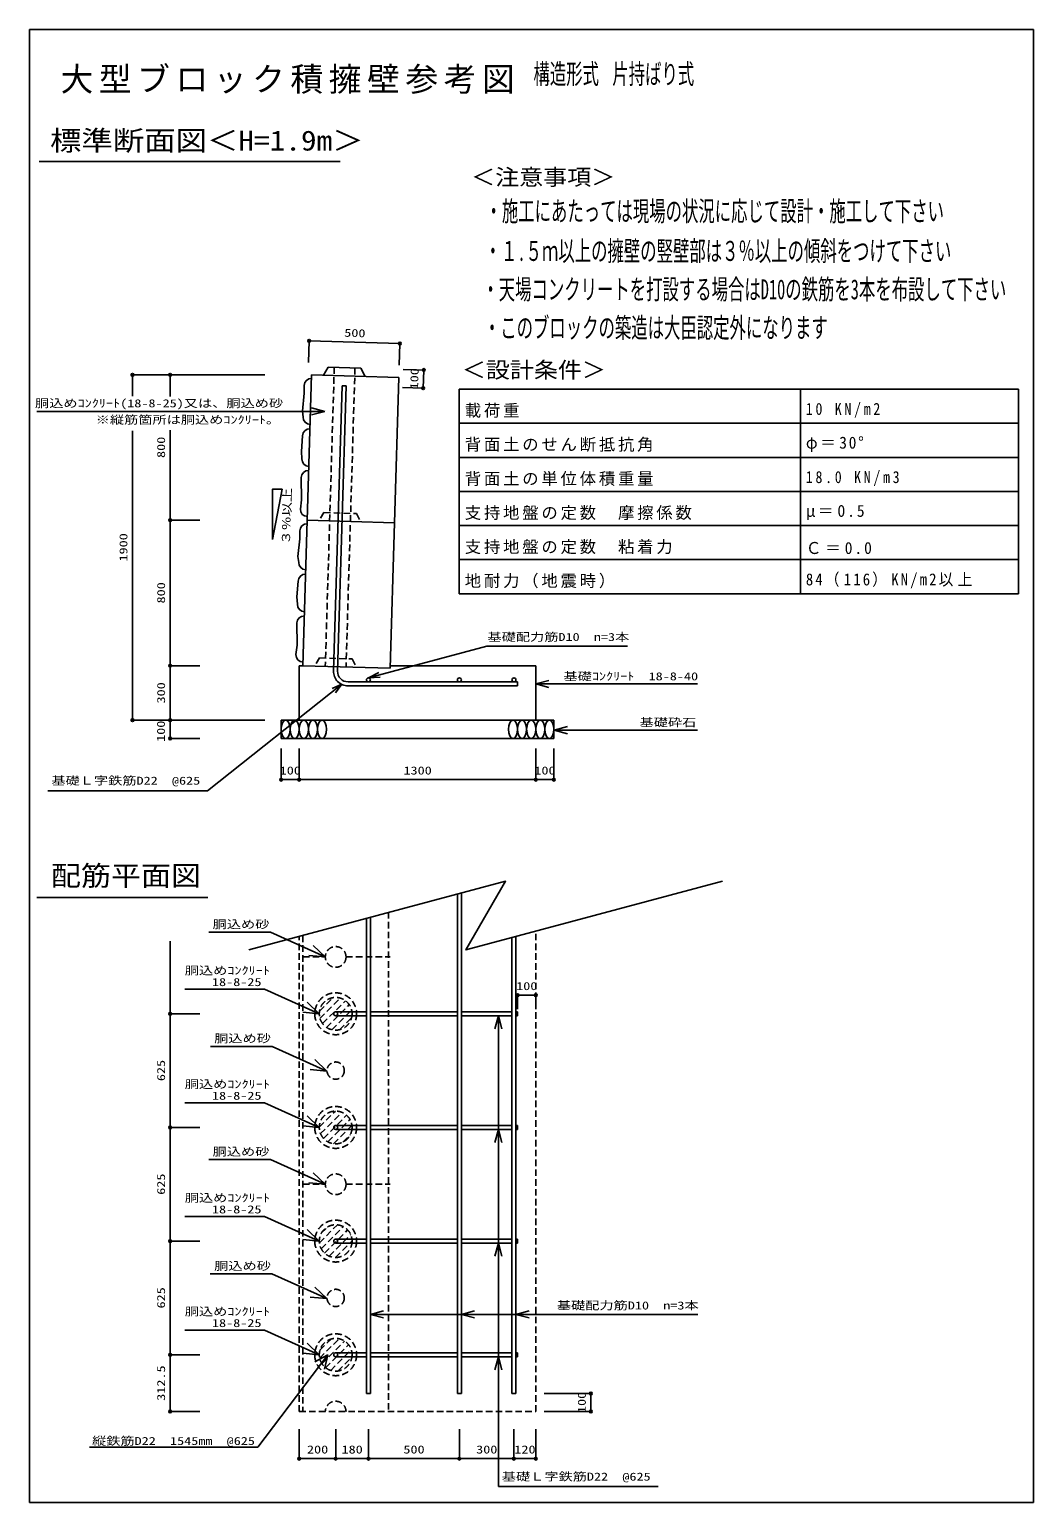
# Model space of a CAD drawing. Units: millimetres, scale not verified. Extents: x -8614 to 8906, y -8271 to 8409.
# Drawn here: x 3386 to 8906, y 309 to 8409 of the extents above; entities that cross this region are included whole.
import ezdxf
from ezdxf.enums import TextEntityAlignment as Align

# ---------------------------------------------------------------- set-up
doc = ezdxf.new("R2010")
doc.units = ezdxf.units.MM
doc.header["$LTSCALE"] = 30
doc.header["$PDMODE"] = 32
doc.header["$PDSIZE"] = 15
doc.linetypes.add('DASHED1', pattern=[1.8, 1.2, -0.6])
for name, color, linetype in [('0-1', 3, 'DASHED1'), ('0-2', 2, 'Continuous'), ('0-3', 7, 'Continuous'), ('F-0', 7, 'Continuous')]:
    doc.layers.add(name, color=color, linetype=linetype)
doc.styles.add('ＭＳ ゴシック', font='')
doc.styles.get('ＭＳ ゴシック').set_extended_font_data('MS Gothic')

msp = doc.modelspace()

# ---------------------------------------------------------------- linework, layer by layer
at = {"layer": '0-1', "linetype": 'Continuous'}
for p, q in [((4937.6, 6509.42), (4889.62, 4910.14)), ((4937.6, 6509.42), (5417.38, 6495.03)), ((5028.91, 6551.71), (5002.57, 6507.47)), ((5028.91, 6551.71), (5208.83, 6546.31)), ((5208.83, 6546.31), (5232.47, 6500.57)), ((5417.38, 6495.03), (5369.41, 4895.75)), ((4913.61, 5709.78), (5393.4, 5695.39)), ((4869.62, 4610.14), (4869.62, 4910.14)), ((4869.62, 4910.14), (4889.62, 4910.14)), ((4889.62, 4910.14), (5369.41, 4895.75)), ((5369.84, 4910.14), (6169.62, 4910.14)), ((6169.62, 4610.14), (6169.62, 4910.14)), ((4769.62, 4510.14), (4769.62, 4610.14)), ((4769.62, 4610.14), (6269.62, 4610.14)), ((6269.62, 4510.14), (6269.62, 4610.14)), ((4769.62, 4510.14), (6269.62, 4510.14))]:
    msp.add_line(p, q, dxfattribs=at)
at = {"layer": '0-1'}
for p, q in [((5061.89, 6550.72), (5012.56, 4906.45)), ((5175.84, 6547.3), (5126.52, 4903.04)), ((5004.92, 5752.07), (4978.58, 5707.83)), ((4980.93, 4952.43), (4954.59, 4908.19)), ((5360.62, 3555.22), (5360.62, 808.52)), ((4869.62, 808.52), (4869.62, 3421.24)), ((4889.62, 3426.6), (4889.62, 808.52)), ((6169.62, 808.52), (6169.62, 3449.95)), ((4889.62, 3308.52), (5012.62, 3308.52)), ((5126.62, 3308.52), (5369.62, 3308.52)), ((4980.76, 3010.3), (5055.33, 3084.88)), ((4983.33, 2970.44), (5095.19, 3082.31)), ((4997.49, 2942.18), (5123.45, 3068.14)), ((5019.2, 2921.46), (5144.17, 3046.43)), ((5048.66, 2908.49), (5157.14, 3016.98)), ((5091.24, 2908.65), (5156.98, 2974.39)), ((4979.64, 2372.78), (5067.85, 2461)), ((4986.29, 2337.01), (5103.63, 2454.35)), ((5002.63, 2310.92), (5129.72, 2438.01)), ((5026.27, 2292.14), (5148.49, 2414.36)), ((5058.29, 2281.73), (5158.9, 2382.34)), ((5109.15, 2290.16), (5150.47, 2331.49)), ((4889.62, 2058.52), (5012.62, 2058.52)), ((5126.62, 2058.52), (5369.62, 2058.52)), ((4980.09, 1736.84), (5078.8, 1835.55)), ((4989.91, 1704.23), (5111.4, 1825.73)), ((4991.46, 1790.63), (5025, 1824.18)), ((5008.27, 1680.17), (5135.47, 1807.37)), ((5033.93, 1663.4), (5152.24, 1781.71)), ((5068.97, 1656.02), (5159.62, 1746.66)), ((4981.65, 1102), (5088.63, 1208.99)), ((4983.13, 1145.91), (5044.73, 1207.51)), ((4994.11, 1072.04), (5118.6, 1196.52)), ((5014.43, 1049.93), (5140.71, 1176.21)), ((5042.22, 1035.29), (5155.35, 1148.42)), ((5081.1, 1031.75), (5158.88, 1109.53)), ((4869.62, 808.52), (6169.62, 808.52))]:
    msp.add_line(p, q, dxfattribs=at)
at = {"layer": '0-1', "linetype": 'Continuous'}
for points in [[(4895.83, 6450.99), (4897.13, 6407.71), (4886.33, 6309.36), (4890.62, 6277.42)], [(4887.52, 6174.16), (4880.83, 6088.63), (4883.71, 6047.28)], [(4880.64, 5944.69), (4881.83, 5822.84), (4875.43, 5770.95)], [(4871.84, 5651.35), (4873.14, 5608.07), (4862.34, 5509.72), (4866.63, 5477.79)], [(4863.53, 5374.52), (4856.84, 5288.99), (4859.73, 5247.64)], [(4856.65, 5145.05), (4857.84, 5023.2), (4851.44, 4971.31)], [(4592.59, 3347.01), (6003.78, 3725.14), (5785.47, 3347.01), (7196.66, 3725.14)]]:
    msp.add_lwpolyline(points, dxfattribs=at)
at = {"layer": '0-1', "color": 7, "linetype": 'Continuous'}
msp.add_lwpolyline([(4721.64, 5604.63), (4721.64, 5880.44), (4774.98, 5880.44)], close=True, dxfattribs=at)
at = {"layer": '0-1'}
for points in [[(5004.92, 5752.07), (5184.84, 5746.67), (5208.48, 5700.94)], [(4980.93, 4952.43), (5160.85, 4947.03), (5184.49, 4901.3)]]:
    msp.add_lwpolyline(points, dxfattribs=at)
for centre, radius in [((5069.62, 3308.52), 57), ((5069.62, 2996.02), 115), ((5069.62, 2996.02), 90), ((5069.62, 2683.52), 47.5), ((5069.62, 2371.02), 115), ((5069.62, 2371.02), 90), ((5069.62, 2058.52), 57), ((5069.62, 1746.02), 115), ((5069.62, 1746.02), 90), ((5069.62, 1433.52), 47.5), ((5069.62, 1121.02), 115), ((5069.62, 1121.02), 90)]:
    msp.add_circle(centre, radius, dxfattribs=at)
at = {"layer": '0-1', "linetype": 'Continuous'}
for centre, start, end in [((4935.81, 6449.79), 88.28164, 178.28164), ((4930.6, 6276.22), 178.28164, 268.28164), ((4927.5, 6172.96), 88.28164, 178.28164), ((4923.7, 6046.08), 178.28164, 268.28164), ((4920.62, 5943.49), 88.28164, 178.28164), ((4915.41, 5769.75), 178.28164, 268.28164), ((4911.82, 5650.15), 88.28164, 178.28164), ((4906.61, 5476.59), 178.28164, 268.28164), ((4903.51, 5373.32), 88.28164, 178.28164), ((4899.71, 5246.44), 178.28164, 268.28164), ((4896.63, 5143.85), 88.28164, 178.28164), ((4891.42, 4970.11), 178.28164, 268.28164)]:
    msp.add_arc(centre, 40, start, end, dxfattribs=at)
at = {"layer": '0-1'}
msp.add_arc((5069.62, 808.52), 57, 0, 180, dxfattribs=at)
at = {"layer": '0-1', "linetype": 'Continuous'}
for centre in [(4794.62, 4560.14), (4844.62, 4560.14), (4894.62, 4560.14), (4944.62, 4560.14), (4994.62, 4560.14), (6044.62, 4560.14), (6094.62, 4560.14), (6144.62, 4560.14), (6194.62, 4560.14), (6244.62, 4560.14)]:
    msp.add_ellipse(centre, major_axis=(0, 50), ratio=0.5, dxfattribs=at)
at = {"layer": '0-2'}
for p, q in [((5104.87, 6449.38), (5057.84, 4881.54)), ((5079.83, 4880.88), (5126.86, 6448.72)), ((5104.87, 6449.38), (5126.86, 6448.72)), ((5137.8, 4821.14), (6069.62, 4821.14)), ((5137.8, 4799.14), (6069.62, 4799.14)), ((6069.62, 4821.14), (6069.62, 4799.14)), ((5738.62, 908.52), (5738.62, 3654.09)), ((5760.62, 908.52), (5760.62, 3659.99)), ((5238.62, 908.52), (5238.62, 3522.53)), ((6038.62, 908.52), (6038.62, 3414.85)), ((6060.62, 908.52), (6060.62, 3420.74)), ((5069.62, 3007.02), (5238.62, 3007.02)), ((5260.62, 3007.02), (5738.62, 3007.02)), ((5760.62, 3007.02), (6038.62, 3007.02)), ((6060.62, 3007.02), (6069.62, 3007.02)), ((6069.62, 2985.02), (6069.62, 3007.02)), ((5069.62, 2985.02), (5238.62, 2985.02)), ((5260.62, 2985.02), (5738.62, 2985.02)), ((5760.62, 2985.02), (6038.62, 2985.02)), ((6060.62, 2985.02), (6069.62, 2985.02)), ((5069.62, 2382.02), (5238.62, 2382.02)), ((5069.62, 2360.02), (5238.62, 2360.02)), ((5260.62, 2382.02), (5738.62, 2382.02)), ((5260.62, 2360.02), (5738.62, 2360.02)), ((5760.62, 2382.02), (6038.62, 2382.02)), ((5760.62, 2360.02), (6038.62, 2360.02)), ((6060.62, 2382.02), (6069.62, 2382.02)), ((6060.62, 2360.02), (6069.62, 2360.02)), ((6069.62, 2360.02), (6069.62, 2382.02)), ((5069.62, 1757.02), (5238.62, 1757.02)), ((5069.62, 1735.02), (5238.62, 1735.02)), ((5260.62, 1757.02), (5738.62, 1757.02)), ((5260.62, 1735.02), (5738.62, 1735.02)), ((5760.62, 1757.02), (6038.62, 1757.02)), ((5760.62, 1735.02), (6038.62, 1735.02)), ((6060.62, 1757.02), (6069.62, 1757.02)), ((6060.62, 1735.02), (6069.62, 1735.02)), ((6069.62, 1735.02), (6069.62, 1757.02)), ((5069.62, 1132.02), (5238.62, 1132.02)), ((5069.62, 1110.02), (5238.62, 1110.02)), ((5260.62, 1132.02), (5738.62, 1132.02)), ((5260.62, 1110.02), (5738.62, 1110.02)), ((5760.62, 1132.02), (6038.62, 1132.02)), ((5760.62, 1110.02), (6038.62, 1110.02)), ((6060.62, 1132.02), (6069.62, 1132.02)), ((6060.62, 1110.02), (6069.62, 1110.02)), ((6069.62, 1110.02), (6069.62, 1132.02)), ((5738.62, 908.52), (5760.62, 908.52)), ((6038.62, 908.52), (6060.62, 908.52))]:
    msp.add_line(p, q, dxfattribs=at)
msp.add_lwpolyline([(5238.62, 908.52), (5260.62, 908.52), (5260.62, 3528.42)], dxfattribs=at)
for centre in [(5249.62, 4832.14), (5749.62, 4832.14), (6049.62, 4832.14), (5069.62, 2996.02), (5069.62, 2371.02), (5069.62, 1746.02), (5069.62, 1121.02)]:
    msp.add_circle(centre, 11, dxfattribs=at)
for radius in [80, 58]:
    msp.add_arc((5137.8, 4879.14), radius, 178.28164, 270, dxfattribs=at)
at = {"layer": '0-3', "color": 2}
for p, q in [((3439.88, 7682.63), (5094.26, 7682.63)), ((3426.75, 3635.87), (4367.38, 3635.87))]:
    msp.add_line(p, q, dxfattribs=at)
at = {"layer": '0-3'}
for p, q in [((4923.21, 6696.71), (4919.64, 6577.75)), ((5422.99, 6681.72), (4923.21, 6696.71)), ((5422.99, 6681.72), (5419.42, 6562.76)), ((3951.9, 6510.14), (4679.38, 6510.14)), ((3952.85, 6510.14), (3952.85, 6392.18)), ((4159.87, 6390.42), (4159.87, 6510.14)), ((5553.78, 6535.96), (5440.8, 6539.35)), ((5553.78, 6535.96), (5550.78, 6436.01)), ((5550.78, 6436.01), (5437.8, 6439.39)), ((5009.19, 6308.54), (4936.75, 6327.95)), ((3426.68, 6308.54), (5009.19, 6308.54)), ((5009.19, 6308.54), (4936.75, 6289.13)), ((3952.85, 6201.63), (3952.85, 4610.14)), ((4159.87, 4510.14), (4159.87, 6205.16)), ((4159.87, 5710.14), (4322.18, 5710.14)), ((5249.62, 4843.14), (5900.28, 5017.49)), ((5900.28, 5017.49), (6673.1, 5017.49)), ((4159.87, 4910.14), (4322.18, 4910.14)), ((5249.62, 4843.14), (5306.74, 4872.28)), ((5104.13, 4807.71), (4365.69, 4222.8)), ((5104.13, 4807.71), (5050.42, 4784.04)), ((5104.13, 4807.71), (5068.8, 4760.84)), ((5249.62, 4843.14), (5313.65, 4846.47)), ((6169.62, 4810.14), (6242.07, 4829.55)), ((6169.62, 4810.14), (6242.07, 4790.73)), ((6169.62, 4810.14), (7059.7, 4810.14)), ((3951.9, 4610.14), (4679.38, 4610.14)), ((6271.22, 4555.47), (6343.67, 4574.88)), ((6271.22, 4555.47), (6343.67, 4536.06)), ((6271.22, 4555.47), (7059.7, 4555.47)), ((4159.87, 4510.14), (4322.18, 4510.14)), ((4769.62, 4283.49), (4769.62, 4455.49)), ((4869.62, 4283.49), (4869.62, 4455.49)), ((6169.62, 4283.49), (6169.62, 4455.49)), ((6269.62, 4283.49), (6269.62, 4455.49)), ((3487.97, 4222.8), (4365.69, 4222.8)), ((4769.62, 4283.49), (6269.62, 4283.49)), ((4711.08, 3444.41), (4371.98, 3444.41)), ((4159.87, 3394.48), (4159.87, 808.52)), ((5012.62, 3308.52), (4921.2, 3316.77)), ((4240.08, 3131.91), (4678.08, 3131.91)), ((4678.08, 3131.91), (4979.62, 2996.02)), ((6069.62, 3098.15), (6169.62, 3098.15)), ((6069.62, 3098.15), (6069.62, 3020.92)), ((6169.62, 3098.15), (6169.62, 3020.92)), ((4979.62, 2996.02), (4888.2, 3004.27)), ((4979.62, 2996.02), (4912.89, 3059.04)), ((4159.87, 2996.02), (4322.18, 2996.02)), ((5964.15, 2985.02), (5944.74, 2912.57)), ((4719.67, 2816.81), (4380.57, 2816.81)), ((4719.67, 2816.81), (5021.21, 2680.91)), ((5021.21, 2680.91), (4929.79, 2689.16)), ((5021.21, 2680.91), (4954.48, 2743.93)), ((4240.08, 2506.91), (4678.08, 2506.91)), ((4159.87, 2371.02), (4322.18, 2371.02)), ((4979.62, 2371.02), (4888.2, 2379.27)), ((5964.15, 2360.02), (5944.74, 2287.57)), ((5964.15, 2360.02), (5983.57, 2287.57)), ((4711.08, 2194.41), (4371.98, 2194.41)), ((5012.62, 2058.52), (4921.2, 2066.77)), ((4159.87, 1746.02), (4322.18, 1746.02)), ((4979.62, 1746.02), (4888.2, 1754.27)), ((5964.15, 1735.02), (5944.74, 1662.57)), ((5964.15, 1735.02), (5983.57, 1662.57)), ((4719.54, 1565.76), (4380.45, 1565.76)), ((5021.09, 1429.86), (4929.67, 1438.11)), ((5260.62, 1342.68), (5333.06, 1362.09)), ((5260.62, 1342.68), (5333.06, 1323.27)), ((5260.62, 1342.68), (7061.26, 1342.68)), ((5760.62, 1342.68), (5833.06, 1362.09)), ((5760.62, 1342.68), (5833.06, 1323.27)), ((6060.62, 1342.68), (6133.06, 1362.09)), ((6060.62, 1342.68), (6133.06, 1323.27)), ((4159.87, 1121.02), (4322.18, 1121.02)), ((5026.62, 1121.02), (4641.34, 612.12)), ((4979.62, 1121.02), (4888.2, 1129.27)), ((5026.62, 1121.02), (4954.65, 1081.52)), ((5026.62, 1121.02), (5008.13, 1041.03)), ((5964.15, 1110.02), (5944.74, 1037.57)), ((5964.15, 1110.02), (5983.57, 1037.57)), ((6472.95, 908.52), (6215.85, 908.52)), ((6472.95, 808.52), (6472.95, 908.52)), ((4159.87, 808.52), (4322.18, 808.52)), ((6472.95, 808.52), (6215.85, 808.52)), ((4869.62, 549.92), (4869.62, 712.29)), ((5069.62, 549.92), (5069.62, 712.29)), ((5249.62, 549.92), (5249.62, 712.29)), ((5749.62, 549.92), (5749.62, 712.29)), ((6049.62, 549.92), (6049.62, 712.29)), ((6169.62, 549.92), (6169.62, 712.29)), ((4641.34, 612.12), (3715.97, 612.12)), ((5964.15, 395.93), (6841.87, 395.93))]:
    msp.add_line(p, q, dxfattribs=at)
for points in [[(4711.08, 3444.41), (5012.62, 3308.52), (4945.89, 3371.54)], [(5964.15, 395.93), (5964.15, 2985.02), (5983.57, 2912.57)], [(4678.08, 2506.91), (4979.62, 2371.02), (4912.89, 2434.04)], [(4711.08, 2194.41), (5012.62, 2058.52), (4945.89, 2121.54)], [(4240.08, 1881.91), (4678.08, 1881.91), (4979.62, 1746.02), (4912.89, 1809.04)], [(4719.54, 1565.76), (5021.09, 1429.86), (4954.36, 1492.88)], [(4240.08, 1256.91), (4678.08, 1256.91), (4979.62, 1121.02), (4912.89, 1184.04)], [(4869.62, 549.92), (5749.62, 549.92), (6169.62, 549.92)]]:
    msp.add_lwpolyline(points, dxfattribs=at)
for p in [(4923.21, 6696.71), (5422.99, 6681.72), (3951.9, 6510.14), (3952.85, 6510.14), (4159.87, 6510.14), (5553.78, 6535.96), (5550.78, 6436.01), (4159.87, 5710.14), (4159.87, 4910.14), (3951.9, 4610.14), (3952.85, 4610.14), (4159.87, 4610.14), (4159.87, 4510.14), (4769.62, 4283.49), (4869.62, 4283.49), (6169.62, 4283.49), (6269.62, 4283.49), (6069.62, 3098.15), (6169.62, 3098.15), (4159.87, 2996.02), (4159.87, 2371.02), (4159.87, 1746.02), (4159.87, 1121.02), (6472.95, 908.52), (4159.87, 808.52), (6472.95, 808.52), (4869.62, 549.92), (5069.62, 549.92), (5249.62, 549.92), (5749.62, 549.92), (6049.62, 549.92), (6169.62, 549.92)]:
    msp.add_point(p, dxfattribs=at)
at = {"layer": 'F-0', "color": 2}
for p, q in [((3386.2, 8408.52), (3386.2, 308.52)), ((8906.2, 8408.52), (3386.2, 8408.52)), ((8906.2, 8408.52), (8906.2, 308.52)), ((3386.2, 308.52), (8906.2, 308.52))]:
    msp.add_line(p, q, dxfattribs=at)
at = {"layer": 'F-0'}
for p, q in [((5749.42, 5305.69), (5749.42, 6430.69)), ((5749.42, 6430.69), (8824.42, 6430.69)), ((7624.42, 5305.69), (7624.42, 6430.69)), ((8824.42, 5305.69), (8824.42, 6430.69)), ((5749.42, 6243.19), (8824.42, 6243.19)), ((5749.42, 6055.69), (8824.42, 6055.69)), ((5749.42, 5868.19), (8824.42, 5868.19)), ((5749.42, 5680.69), (8824.42, 5680.69)), ((5749.42, 5493.19), (8824.42, 5493.19)), ((5749.42, 5305.69), (8824.42, 5305.69))]:
    msp.add_line(p, q, dxfattribs=at)

# ---------------------------------------------------------------- texts
at = {"layer": '0-3', "color": 3, "style": 'ＭＳ ゴシック'}
for s, width, p in [('標準断面図＜H=1.9m＞', 1.15, (3499.27, 7709.62)), ('配筋平面図', 1.1, (3504.04, 3667.26))]:
    msp.add_text(s, height=110, dxfattribs=dict(at, width=width)).set_placement(p, align=Align.BOTTOM_LEFT)
at = {"layer": '0-3', "style": 'ＭＳ ゴシック', "width": 1.3}
for s, rotation, p in [('500', 358.282, (5115.82, 6705.94)), ('100', 88.282, (5535.56, 6428.71)), ('800', 90, (4144.87, 6052.39)), ('３％以上', 88.282, (4831.16, 5574.69)), ('1900', 90, (3937.85, 5482.89)), ('800', 90, (4144.87, 5252.39)), ('300', 90, (4144.87, 4702.39)), ('100', 90, (4144.03, 4491.12)), ('625', 90, (4144.87, 2625.77)), ('625', 90, (4144.87, 2000.77)), ('625', 90, (4144.87, 1375.77)), ('312.5', 90, (4144.87, 868.02)), ('100', 90, (6457.95, 800.77))]:
    msp.add_text(s, height=43.99, rotation=rotation, dxfattribs=at).set_placement(p, align=Align.BOTTOM_LEFT)
for s, p in [('胴込めｺﾝｸﾘｰﾄ(18-8-25)又は、胴込め砂', (3416.73, 6317.66)), ('※縦筋箇所は胴込めｺﾝｸﾘｰﾄ。', (3750.35, 6227.05)), ('基礎配力筋D10\u3000n=3本', (5904.19, 5032.78)), ('基礎ｺﾝｸﾘｰﾄ\u300018-8-40', (6321.89, 4816.44)), ('基礎砕石', (6740.25, 4562.86)), ('基礎Ｌ字鉄筋D22\u3000@625', (3506.75, 4242.68)), ('100', (4761.87, 4298.49)), ('1300', (5442.37, 4298.49)), ('100', (6161.87, 4298.49)), ('胴込め砂', (4393.21, 3452.77)), ('胴込めｺﾝｸﾘｰﾄ', (4240.13, 3198.53)), ('18-8-25', (4389.57, 3135.26)), ('100', (6061.87, 3113.15)), ('胴込め砂', (4401.8, 2825.17)), ('胴込めｺﾝｸﾘｰﾄ', (4240.13, 2573.53)), ('18-8-25', (4389.57, 2510.26)), ('胴込め砂', (4393.21, 2202.77)), ('胴込めｺﾝｸﾘｰﾄ', (4240.13, 1948.53)), ('18-8-25', (4389.57, 1885.26)), ('胴込め砂', (4401.68, 1574.12)), ('胴込めｺﾝｸﾘｰﾄ', (4240.13, 1323.53)), ('基礎配力筋D10\u3000n=3本', (6285.68, 1356.87)), ('18-8-25', (4389.57, 1260.26)), ('縦鉄筋D22\u30001545mm\u3000@625', (3730.21, 611.84)), ('200', (4911.87, 564.92)), ('180', (5101.87, 564.92)), ('500', (5441.87, 564.92)), ('300', (5841.87, 564.92)), ('120', (6051.87, 564.92)), ('基礎Ｌ字鉄筋D22\u3000@625', (5982.94, 415.81))]:
    msp.add_text(s, height=43.99, dxfattribs=at).set_placement(p, align=Align.BOTTOM_LEFT)
at = {"layer": 'F-0', "style": 'ＭＳ ゴシック', "width": 0.6}
for s, p in [('構造形式', (6156.9, 8076.13)), ('片持ばり式', (6590.61, 8076.13)), ('・施工にあたっては現場の状況に応じて設計・施工して下さい', (5893.23, 7321.61)), ('・１.５ｍ以上の擁壁の竪壁部は３％以上の傾斜をつけて下さい', (5888.77, 7102.77)), ('・天場コンクリートを打設する場合はD10の鉄筋を3本を布設して下さい', (5876.1, 6891.65)), ('・このブロックの築造は大臣認定外になります', (5884.55, 6680.52))]:
    msp.add_text(s, height=110, dxfattribs=at).set_placement(p, align=Align.BOTTOM_LEFT)
at = {"layer": 'F-0', "color": 2, "style": 'ＭＳ ゴシック', "width": 1.1}
for s, p in [('＜注意事項＞', (5814.37, 7526.26)), ('＜設計条件＞', (5763.33, 6466.15))]:
    msp.add_text(s, height=87.98, dxfattribs=at).set_placement(p, align=Align.BOTTOM_LEFT)
at = {"layer": 'F-0', "color": 3, "insert": (3556.98, 8054.1), "char_height": 132, "attachment_point": 7, "style": 'ＭＳ ゴシック'}
msp.add_mtext('\\T1.17;大型ブロック積擁壁参考図', dxfattribs=at)
at = {"layer": 'F-0', "char_height": 65.98, "attachment_point": 7, "style": 'ＭＳ ゴシック'}
for s, insert in [('\\T1.17;載荷重', (5779.42, 6273.19)), ('\\T1.39;\\W0.85;10\\~KN/m2', (7654.42, 6273.19)), ('\\T1.17;背面土のせん断抵抗角', (5779.42, 6085.69)), ('\\T1.22;\\W0.95;φ＝30°', (7654.42, 6085.69)), ('\\T1.17;背面土の単位体積重量', (5779.42, 5898.19)), ('\\T1.39;\\W0.85;18.0\\~KN/m3', (7654.42, 5898.19)), ('\\T1.17;支持地盤の定数\u3000摩擦係数', (5779.42, 5710.69)), ('\\T1.25;\\W0.95;μ＝0.5', (7654.42, 5710.69)), ('\\T1.17;支持地盤の定数\u3000粘着力', (5779.42, 5523.19)), ('\\T1.25;\\W0.95;Ｃ＝0.0', (7654.42, 5523.19)), ('\\T1.29;\\W0.9;84（116）KN/m2以上', (7654.42, 5335.69)), ('\\T1.17;地耐力（地震時）', (5779.42, 5335.69))]:
    msp.add_mtext(s, dxfattribs=dict(at, insert=insert))

doc.saveas('drawing.dxf')
